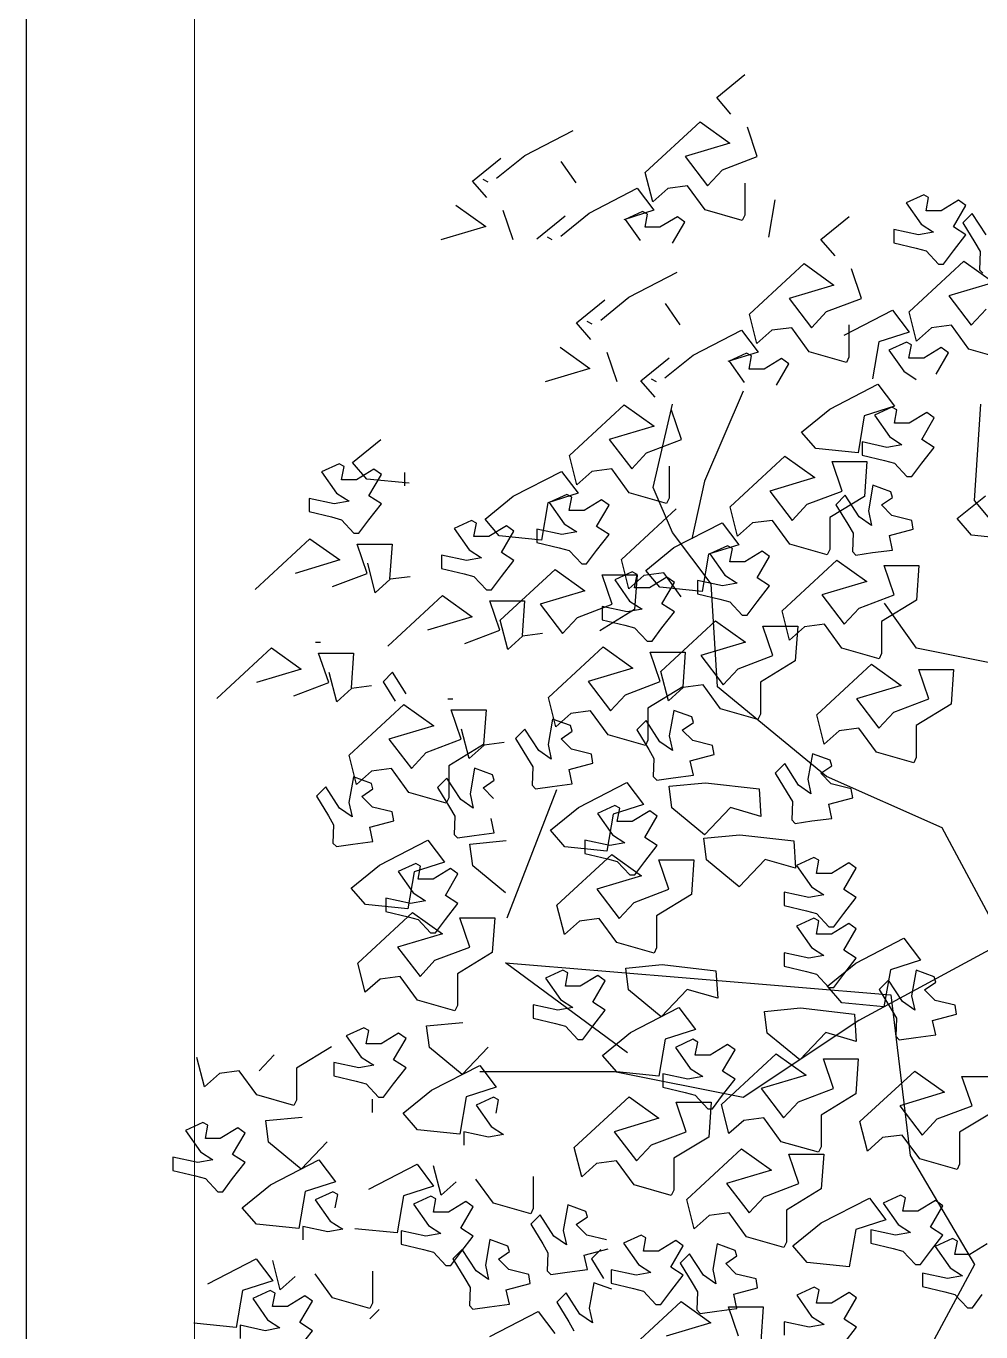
# Model space of a CAD drawing. Header units: metres. Extents: x -1655 to 449, y 40 to 361.
# Drawn here: x 209.241 to 209.817, y 59.25 to 60.038 of the extents above; entities that cross this region are included whole.
import ezdxf

# ---------------------------------------------------------------- set-up
doc = ezdxf.new("R2010")
doc.units = ezdxf.units.M
doc.header["$MEASUREMENT"] = 0
doc.layers.add('Layer5', color=31, linetype='Continuous', lineweight=9)
doc.layers.add('paisajismo', color=7, linetype='Continuous')

# ---------------------------------------------------------------- blocks, each defined once
blk = doc.blocks.new('A$C78ED2221')
at = {"layer": 'paisajismo', "color": 86}
for p, q in [((0.8775, 2.5631), (0.9231, 2.6002)), ((0.9006, 2.5365), (0.8775, 2.5631)), ((0.5678, 2.4699), (0.6457, 2.5101)), ((0.7623, 2.4422), (0.8507, 2.524)), ((0.8507, 2.524), (0.8988, 2.4896)), ((0.9431, 2.468), (0.927, 2.5154)), ((0.8988, 2.4896), (0.8266, 2.468)), ((0.5223, 2.4328), (0.5678, 2.4699)), ((0.8266, 2.468), (0.8627, 2.4207)), ((0.8869, 2.4466), (0.9431, 2.468)), ((0.4834, 2.4284), (0.529, 2.4654)), ((0.6261, 2.4599), (0.6502, 2.4255)), ((0.8627, 2.4207), (0.8869, 2.4466)), ((0.5065, 2.4017), (0.4834, 2.4284)), ((0.5085, 2.4265), (0.5005, 2.4309)), ((0.7744, 2.3949), (0.7623, 2.4422)), ((0.923, 2.4251), (0.923, 2.3734)), ((0.6715, 2.3766), (0.7494, 2.4168)), ((0.7494, 2.4168), (0.7763, 2.3814)), ((0.7984, 2.4165), (0.7744, 2.3949)), ((0.8306, 2.4207), (0.7984, 2.4165)), ((0.8587, 2.382), (0.8306, 2.4207)), ((1.2116, 2.4061), (1.1835, 2.3932)), ((1.2196, 2.4018), (1.2116, 2.4061)), ((0.4567, 2.3893), (0.5048, 2.3548)), ((0.9189, 2.3648), (0.8587, 2.382)), ((0.9712, 2.3979), (0.961, 2.338)), ((1.1835, 2.3932), (1.2076, 2.3588)), ((1.2156, 2.3804), (1.2196, 2.4018)), ((1.2679, 2.3975), (1.2397, 2.3804)), ((1.2598, 2.3545), (1.2799, 2.389)), ((1.2799, 2.389), (1.2679, 2.3975)), ((0.549, 2.3333), (0.5329, 2.3807)), ((0.5871, 2.3351), (0.6327, 2.3722)), ((0.626, 2.3396), (0.6715, 2.3766)), ((0.7763, 2.3814), (0.7274, 2.3659)), ((0.7579, 2.3795), (0.7298, 2.3666)), ((0.7298, 2.3666), (0.7539, 2.3322)), ((0.7659, 2.3752), (0.7579, 2.3795)), ((0.7619, 2.3537), (0.7659, 2.3752)), ((0.8141, 2.3709), (0.786, 2.3537)), ((0.806, 2.3279), (0.8261, 2.3623)), ((0.8261, 2.3623), (0.8141, 2.3709)), ((0.923, 2.3734), (0.9189, 2.3648)), ((1.0455, 2.3342), (1.0911, 2.3712)), ((1.2397, 2.3804), (1.2156, 2.3804)), ((1.2901, 2.376), (1.2749, 2.3607)), ((1.2749, 2.3607), (1.2944, 2.3291)), ((1.3123, 2.3415), (1.2901, 2.376)), ((0.5048, 2.3548), (0.4325, 2.3333)), ((0.786, 2.3537), (0.7619, 2.3537)), ((1.1634, 2.3502), (1.1634, 2.3287)), ((1.2035, 2.3415), (1.1634, 2.3502)), ((1.2277, 2.3459), (1.2035, 2.3415)), ((1.2076, 2.3588), (1.2277, 2.3459)), ((1.2799, 2.3415), (1.2598, 2.3545)), ((1.2598, 2.3158), (1.2799, 2.3415)), ((0.6122, 2.3333), (0.6042, 2.3376)), ((1.0686, 2.3075), (1.0455, 2.3342)), ((1.1634, 2.3287), (1.1996, 2.3201)), ((1.1996, 2.3201), (1.2156, 2.3158)), ((1.2944, 2.3291), (1.3026, 2.3147)), ((1.1881, 2.2174), (1.2765, 2.2991)), ((1.2156, 2.3158), (1.2357, 2.2942)), ((1.2437, 2.2942), (1.2598, 2.3158)), ((1.2765, 2.2991), (1.3246, 2.2647)), ((1.3026, 2.3147), (1.3016, 2.2852)), ((0.7358, 2.2409), (0.8137, 2.2811)), ((0.9303, 2.2133), (1.0187, 2.2951)), ((1.0187, 2.2951), (1.0668, 2.2606)), ((1.1111, 2.2391), (1.095, 2.2865)), ((1.2357, 2.2942), (1.2437, 2.2942)), ((1.3016, 2.2852), (1.3073, 2.2796)), ((1.0668, 2.2606), (0.9946, 2.2391)), ((1.3246, 2.2647), (1.2523, 2.2431)), ((0.6514, 2.1994), (0.697, 2.2365)), ((0.6903, 2.2039), (0.7358, 2.2409)), ((0.9946, 2.2391), (1.0307, 2.1917)), ((1.0549, 2.2176), (1.1111, 2.2391)), ((0.7941, 2.2309), (0.8182, 2.1965)), ((0.9424, 2.166), (0.9303, 2.2133)), ((1.0307, 2.1917), (1.0549, 2.2176)), ((1.0833, 2.1797), (1.1612, 2.2198)), ((0.6745, 2.1728), (0.6514, 2.1994)), ((0.6765, 2.1976), (0.6685, 2.2019)), ((1.091, 2.1961), (1.091, 2.1444)), ((0.8395, 2.1476), (0.9174, 2.1878)), ((0.9174, 2.1878), (0.9442, 2.1524)), ((0.9664, 2.1875), (0.9424, 2.166)), ((0.9986, 2.1917), (0.9664, 2.1875)), ((1.0267, 2.153), (0.9986, 2.1917)), ((1.188, 2.1844), (1.1392, 2.169)), ((0.6247, 2.1603), (0.6728, 2.1259)), ((0.717, 2.1043), (0.7009, 2.1517)), ((0.9442, 2.1524), (0.8954, 2.1369)), ((0.9259, 2.1506), (0.8978, 2.1376)), ((0.9339, 2.1462), (0.9259, 2.1506)), ((1.0869, 2.1358), (1.0267, 2.153)), ((1.1392, 2.169), (1.129, 2.1091)), ((0.7551, 2.1061), (0.8007, 2.1432)), ((0.794, 2.1106), (0.8395, 2.1476)), ((0.8978, 2.1376), (0.9219, 2.1032)), ((0.9299, 2.1248), (0.9339, 2.1462)), ((0.9821, 2.142), (0.954, 2.1248)), ((0.974, 2.0989), (0.9941, 2.1334)), ((0.9941, 2.1334), (0.9821, 2.142)), ((1.091, 2.1444), (1.0869, 2.1358)), ((0.6728, 2.1259), (0.6005, 2.1043)), ((0.7802, 2.1043), (0.7722, 2.1086)), ((0.954, 2.1248), (0.9299, 2.1248)), ((0.7782, 2.0795), (0.7551, 2.1061)), ((0.9202, 2.0891), (0.858, 1.944)), ((1.06, 2.0603), (1.1378, 2.1005)), ((1.1378, 2.1005), (1.1647, 2.0651)), ((0.64, 1.9853), (0.7284, 2.0671)), ((0.7284, 2.0671), (0.7765, 2.0326)), ((0.775, 1.9336), (0.8062, 2.0683)), ((1.2935, 1.9129), (1.3039, 2.0683)), ((0.8207, 2.0111), (0.8046, 2.0585)), ((1.0144, 2.0232), (1.06, 2.0603)), ((1.1158, 2.0496), (1.1056, 1.9897)), ((1.1647, 2.0651), (1.1158, 2.0496)), ((1.1603, 2.0632), (1.1322, 2.0503)), ((1.1322, 2.0503), (1.1562, 2.0159)), ((1.1683, 2.0589), (1.1603, 2.0632)), ((1.1643, 2.0374), (1.1683, 2.0589)), ((1.2165, 2.0546), (1.1884, 2.0374)), ((1.2084, 2.0115), (1.2285, 2.046)), ((1.2285, 2.046), (1.2165, 2.0546)), ((0.7765, 2.0326), (0.7042, 2.0111)), ((1.0375, 1.9966), (1.0144, 2.0232)), ((1.1884, 2.0374), (1.1643, 2.0374)), ((0.2898, 1.9742), (0.3354, 2.0112)), ((0.7042, 2.0111), (0.7403, 1.9637)), ((0.7645, 1.9896), (0.8207, 2.0111)), ((1.1522, 1.9986), (1.1121, 2.0073)), ((1.1121, 2.0073), (1.1121, 1.9858)), ((1.1763, 2.0029), (1.1522, 1.9986)), ((1.1562, 2.0159), (1.1763, 2.0029)), ((1.2285, 1.9986), (1.2084, 2.0115)), ((0.8992, 1.9024), (0.9876, 1.9841)), ((1.1056, 1.9897), (1.0375, 1.9966)), ((1.1121, 1.9858), (1.1482, 1.9772)), ((1.2084, 1.9728), (1.2285, 1.9986)), ((0.268, 1.9722), (0.2399, 1.9593)), ((0.2761, 1.9679), (0.268, 1.9722)), ((0.272, 1.9464), (0.2761, 1.9679)), ((0.3129, 1.9475), (0.2898, 1.9742)), ((0.3243, 1.9636), (0.2962, 1.9464)), ((0.3363, 1.955), (0.3243, 1.9636)), ((1.1482, 1.9772), (1.1643, 1.9728)), ((1.1643, 1.9728), (1.1844, 1.9513)), ((1.1924, 1.9513), (1.2084, 1.9728)), ((0.2399, 1.9593), (0.264, 1.9249)), ((0.2962, 1.9464), (0.272, 1.9464)), ((0.381, 1.9406), (0.3129, 1.9475)), ((0.3162, 1.9205), (0.3363, 1.955)), ((0.3735, 1.9582), (0.3735, 1.9367)), ((0.5492, 1.9196), (0.6271, 1.9598)), ((0.858, 1.944), (0.8373, 1.8507)), ((1.1844, 1.9513), (1.1924, 1.9513)), ((0.264, 1.9249), (0.2841, 1.912)), ((0.3363, 1.9076), (0.3162, 1.9205)), ((0.5036, 1.8826), (0.5492, 1.9196)), ((0.8062, 1.8611), (0.775, 1.9336)), ((1.1587, 1.9267), (1.1297, 1.9374)), ((1.1433, 1.9056), (1.1613, 1.9179)), ((1.1613, 1.9179), (1.1587, 1.9267)), ((1.2659, 1.8835), (1.3115, 1.9205)), ((0.2599, 1.9076), (0.2198, 1.9163)), ((0.2198, 1.9163), (0.2198, 1.8948)), ((0.2841, 1.912), (0.2599, 1.9076)), ((0.3162, 1.8818), (0.3363, 1.9076)), ((0.9113, 1.855), (0.8992, 1.9024)), ((1.1604, 1.8886), (1.1433, 1.9056)), ((1.3972, 1.7885), (1.2935, 1.9129)), ((0.2198, 1.8948), (0.256, 1.8862)), ((0.256, 1.8862), (0.272, 1.8818)), ((0.272, 1.8818), (0.2921, 1.8603)), ((0.3001, 1.8603), (0.3162, 1.8818)), ((0.4819, 1.8806), (0.4537, 1.8677)), ((0.4899, 1.8763), (0.4819, 1.8806)), ((0.4858, 1.8548), (0.4899, 1.8763)), ((0.5267, 1.8559), (0.5036, 1.8826)), ((0.8084, 1.8367), (0.8863, 1.8769)), ((0.8863, 1.8769), (0.9131, 1.8415)), ((0.9353, 1.8766), (0.9113, 1.855)), ((0.9675, 1.8808), (0.9353, 1.8766)), ((1.1924, 1.8808), (1.1604, 1.8886)), ((1.1948, 1.8663), (1.1924, 1.8808)), ((1.289, 1.8568), (1.2659, 1.8835)), ((0.2921, 1.8603), (0.3001, 1.8603)), ((0.4537, 1.8677), (0.4778, 1.8333)), ((0.51, 1.8548), (0.4858, 1.8548)), ((0.5381, 1.872), (0.51, 1.8548)), ((0.5948, 1.849), (0.5267, 1.8559)), ((0.53, 1.829), (0.5501, 1.8634)), ((0.5501, 1.8634), (0.5381, 1.872)), ((0.5873, 1.8666), (0.5873, 1.8451)), ((0.6275, 1.8579), (0.5873, 1.8666)), ((0.8684, 1.7781), (0.8062, 1.8611)), ((1.1562, 1.8561), (1.1948, 1.8663)), ((1.1613, 1.8327), (1.1562, 1.8561)), ((1.3571, 1.8499), (1.289, 1.8568)), ((0.1327, 1.7694), (0.2211, 1.8512)), ((0.2211, 1.8512), (0.2692, 1.8168)), ((0.2974, 1.8426), (0.3536, 1.8426)), ((0.3135, 1.7952), (0.2974, 1.8426)), ((0.3536, 1.8426), (0.3496, 1.7866)), ((0.5873, 1.8451), (0.6235, 1.8365)), ((0.9131, 1.8415), (0.8643, 1.826)), ((0.8948, 1.8396), (0.8667, 1.8267)), ((0.9028, 1.8353), (0.8948, 1.8396)), ((0.8988, 1.8138), (0.9028, 1.8353)), ((0.2692, 1.8168), (0.197, 1.7952)), ((0.4336, 1.8247), (0.4336, 1.8032)), ((0.4737, 1.816), (0.4336, 1.8247)), ((0.4979, 1.8204), (0.4737, 1.816)), ((0.4778, 1.8333), (0.4979, 1.8204)), ((0.5501, 1.816), (0.53, 1.829)), ((0.53, 1.7902), (0.5501, 1.816)), ((0.7359, 1.7703), (0.7238, 1.8176)), ((0.8643, 1.826), (0.8541, 1.7661)), ((0.8667, 1.8267), (0.8907, 1.7923)), ((0.9229, 1.8138), (0.8988, 1.8138)), ((0.951, 1.831), (0.9229, 1.8138)), ((0.9429, 1.788), (0.963, 1.8224)), ((0.983, 1.7347), (1.0714, 1.8165)), ((1.1288, 1.8287), (1.1613, 1.8327)), ((0.2572, 1.7738), (0.3135, 1.7952)), ((0.4336, 1.8032), (0.4698, 1.7946)), ((0.4698, 1.7946), (0.4858, 1.7902)), ((0.5282, 1.7198), (0.6166, 1.8016)), ((0.6166, 1.8016), (0.6647, 1.7671)), ((0.709, 1.7456), (0.6928, 1.793)), ((0.6928, 1.793), (0.7491, 1.793)), ((0.7411, 1.7977), (0.713, 1.7848)), ((0.7599, 1.7918), (0.7359, 1.7703)), ((0.7491, 1.7934), (0.7411, 1.7977)), ((0.7451, 1.7719), (0.7491, 1.7934)), ((0.7491, 1.793), (0.7451, 1.737)), ((0.7921, 1.7961), (0.7599, 1.7918)), ((0.7859, 1.773), (0.7629, 1.7997)), ((0.8202, 1.7573), (0.7921, 1.7961)), ((0.8907, 1.7923), (0.9108, 1.7794)), ((1.1477, 1.8079), (1.2039, 1.8079)), ((1.1638, 1.7605), (1.1477, 1.8079)), ((1.2039, 1.8079), (1.2, 1.7519)), ((0.4858, 1.7902), (0.5059, 1.7687)), ((0.5139, 1.7687), (0.53, 1.7902)), ((0.713, 1.7848), (0.737, 1.7504)), ((0.7692, 1.7719), (0.7451, 1.7719)), ((0.7973, 1.7891), (0.7692, 1.7719)), ((0.8541, 1.7661), (0.7859, 1.773)), ((0.7892, 1.746), (0.8093, 1.7805)), ((0.8093, 1.7805), (0.7973, 1.7891)), ((0.8867, 1.775), (0.8466, 1.7837)), ((0.8466, 1.7837), (0.8466, 1.7622)), ((0.8787, 1.6123), (0.8684, 1.7781)), ((0.9108, 1.7794), (0.8867, 1.775)), ((0.963, 1.775), (0.9429, 1.788)), ((0.9429, 1.7492), (0.963, 1.775)), ((0.3465, 1.6779), (0.4349, 1.7596)), ((0.4349, 1.7596), (0.483, 1.7252)), ((0.5059, 1.7687), (0.5139, 1.7687)), ((0.5273, 1.7036), (0.5112, 1.7511)), ((0.5112, 1.7511), (0.5674, 1.7511)), ((0.5674, 1.7511), (0.5634, 1.695)), ((0.6647, 1.7671), (0.5924, 1.7456)), ((0.737, 1.7504), (0.7571, 1.7375)), ((0.8466, 1.7622), (0.8827, 1.7536)), ((0.8827, 1.7536), (0.8988, 1.7492)), ((0.8988, 1.7492), (0.9189, 1.7277)), ((0.9269, 1.7277), (0.9429, 1.7492)), ((1.0473, 1.7605), (1.0834, 1.7131)), ((1.1076, 1.739), (1.1638, 1.7605)), ((1.2, 1.7519), (1.1437, 1.7175)), ((0.5924, 1.7456), (0.6286, 1.6982)), ((0.6527, 1.7241), (0.709, 1.7456)), ((0.7451, 1.737), (0.6889, 1.7026)), ((0.733, 1.7331), (0.6929, 1.7418)), ((0.6929, 1.7418), (0.6929, 1.7203)), ((0.7571, 1.7375), (0.733, 1.7331)), ((0.8093, 1.7331), (0.7892, 1.746)), ((0.7892, 1.7073), (0.8093, 1.7331)), ((0.9951, 1.6874), (0.983, 1.7347)), ((1.0834, 1.7131), (1.1076, 1.739)), ((1.2002, 1.6745), (1.1484, 1.7471)), ((0.483, 1.7252), (0.4108, 1.7036)), ((0.6929, 1.7203), (0.729, 1.7117)), ((0.729, 1.7117), (0.7451, 1.7073)), ((0.7451, 1.7073), (0.7652, 1.6858)), ((0.7732, 1.6858), (0.7892, 1.7073)), ((0.7874, 1.6369), (0.8758, 1.7187)), ((0.8758, 1.7187), (0.9239, 1.6842)), ((0.9189, 1.7277), (0.9269, 1.7277)), ((0.9521, 1.7101), (1.0083, 1.7101)), ((0.9682, 1.6626), (0.9521, 1.7101)), ((1.0192, 1.7089), (0.9951, 1.6874)), ((1.0083, 1.7101), (1.0043, 1.6541)), ((1.0513, 1.7131), (1.0192, 1.7089)), ((1.0795, 1.6744), (1.0513, 1.7131)), ((1.1437, 1.7175), (1.1437, 1.6658)), ((0.4711, 1.6822), (0.5273, 1.7036)), ((0.0705, 1.5933), (0.1589, 1.675)), ((0.1589, 1.675), (0.207, 1.6406)), ((0.2299, 1.6841), (0.2379, 1.6841)), ((0.2351, 1.6665), (0.2914, 1.6665)), ((0.2513, 1.619), (0.2351, 1.6665)), ((0.2914, 1.6665), (0.2874, 1.6104)), ((0.6058, 1.5949), (0.6942, 1.6767)), ((0.6942, 1.6767), (0.7423, 1.6423)), ((0.7652, 1.6858), (0.7732, 1.6858)), ((0.7704, 1.6681), (0.8266, 1.6681)), ((0.7865, 1.6207), (0.7704, 1.6681)), ((0.8266, 1.6681), (0.8227, 1.6121)), ((0.9239, 1.6842), (0.8517, 1.6626)), ((1.1397, 1.6572), (1.0795, 1.6744)), ((1.1437, 1.6658), (1.1397, 1.6572)), ((1.3557, 1.6434), (1.2002, 1.6745)), ((0.8517, 1.6626), (0.8878, 1.6153)), ((0.912, 1.6412), (0.9682, 1.6626)), ((1.0043, 1.6541), (0.9481, 1.6197)), ((1.0389, 1.567), (1.1273, 1.6488)), ((1.1273, 1.6488), (1.1755, 1.6143)), ((0.207, 1.6406), (0.1347, 1.619)), ((0.2642, 1.5879), (0.2521, 1.6352)), ((0.3542, 1.6355), (0.339, 1.6203)), ((0.3765, 1.601), (0.3542, 1.6355)), ((0.7423, 1.6423), (0.67, 1.6207)), ((0.7995, 1.5895), (0.7874, 1.6369)), ((0.8878, 1.6153), (0.912, 1.6412)), ((1.2036, 1.6402), (1.2598, 1.6402)), ((1.2598, 1.6402), (1.2559, 1.5842)), ((0.195, 1.5976), (0.2513, 1.619)), ((0.2883, 1.6094), (0.2642, 1.5879)), ((0.3204, 1.6136), (0.2883, 1.6094)), ((0.339, 1.6203), (0.3585, 1.5887)), ((0.67, 1.6207), (0.7062, 1.5734)), ((0.7303, 1.5993), (0.7865, 1.6207)), ((0.8227, 1.6121), (0.7664, 1.5778)), ((0.8235, 1.6111), (0.7995, 1.5895)), ((0.8557, 1.6153), (0.8235, 1.6111)), ((0.8838, 1.5766), (0.8557, 1.6153)), ((1.055, 1.4672), (0.8787, 1.6123)), ((0.9481, 1.6197), (0.9481, 1.568)), ((0.2843, 1.5017), (0.3727, 1.5835)), ((0.3727, 1.5835), (0.4208, 1.549)), ((0.4437, 1.5925), (0.4517, 1.5925)), ((0.6178, 1.5476), (0.6058, 1.5949)), ((0.7062, 1.5734), (0.7303, 1.5993)), ((0.4651, 1.5275), (0.449, 1.5749)), ((0.449, 1.5749), (0.5052, 1.5749)), ((0.5052, 1.5749), (0.5012, 1.5189)), ((0.944, 1.5594), (0.8838, 1.5766)), ((0.9481, 1.568), (0.944, 1.5594)), ((1.051, 1.5197), (1.0389, 1.567)), ((0.4208, 1.549), (0.3486, 1.5275)), ((0.478, 1.4963), (0.4659, 1.5436)), ((0.5681, 1.5439), (0.5528, 1.5287)), ((0.5903, 1.5094), (0.5681, 1.5439)), ((1.0751, 1.5412), (1.051, 1.5197)), ((0.3486, 1.5275), (0.3847, 1.4801)), ((0.4088, 1.506), (0.4651, 1.5275)), ((0.5012, 1.5189), (0.445, 1.4845)), ((0.5021, 1.5178), (0.478, 1.4963)), ((0.5343, 1.5221), (0.5021, 1.5178)), ((0.5528, 1.5287), (0.5723, 1.4971)), ((0.2964, 1.4544), (0.2843, 1.5017)), ((0.3847, 1.4801), (0.4088, 1.506)), ((0.5723, 1.4971), (0.5806, 1.4827)), ((1.0319, 1.5042), (1.0246, 1.4629)), ((1.0609, 1.4935), (1.0319, 1.5042)), ((1.1996, 1.4981), (1.1956, 1.4896)), ((0.3204, 1.4759), (0.2964, 1.4544)), ((0.3526, 1.4801), (0.3204, 1.4759)), ((0.3807, 1.4414), (0.3526, 1.4801)), ((0.445, 1.4845), (0.445, 1.4328)), ((0.4868, 1.4808), (0.4795, 1.4395)), ((0.5159, 1.4701), (0.4868, 1.4808)), ((0.5806, 1.4827), (0.5796, 1.4532)), ((0.9873, 1.4881), (0.972, 1.4728)), ((1.0095, 1.4536), (0.9873, 1.4881)), ((1.0455, 1.4725), (1.0635, 1.4848)), ((1.0635, 1.4848), (1.0609, 1.4935)), ((0.2912, 1.4668), (0.2839, 1.4255)), ((0.3202, 1.4561), (0.2912, 1.4668)), ((0.3228, 1.4474), (0.3202, 1.4561)), ((0.4422, 1.4646), (0.427, 1.4494)), ((0.4644, 1.4301), (0.4422, 1.4646)), ((0.5004, 1.449), (0.5185, 1.4613)), ((0.5185, 1.4613), (0.5159, 1.4701)), ((0.8592, 1.4571), (0.9463, 1.4473)), ((0.972, 1.4728), (0.9915, 1.4412)), ((1.0246, 1.4629), (1.0296, 1.4395)), ((1.0625, 1.4554), (1.0455, 1.4725)), ((1.2417, 1.3843), (1.055, 1.4672)), ((1.0946, 1.4477), (1.0625, 1.4554)), ((0.2466, 1.4507), (0.2314, 1.4354)), ((0.2314, 1.4354), (0.2509, 1.4038)), ((0.2688, 1.4162), (0.2466, 1.4507)), ((0.3048, 1.4351), (0.3228, 1.4474)), ((0.3219, 1.418), (0.3048, 1.4351)), ((0.4409, 1.4242), (0.3807, 1.4414)), ((0.427, 1.4494), (0.4465, 1.4178)), ((0.4795, 1.4395), (0.4846, 1.4161)), ((0.5175, 1.432), (0.5004, 1.449)), ((0.5396, 1.2394), (0.6195, 1.4465)), ((0.5796, 1.4532), (0.5852, 1.4476)), ((0.9463, 1.4473), (0.949, 1.403)), ((0.9915, 1.4412), (0.9998, 1.4268)), ((1.0296, 1.4395), (1.0095, 1.4536)), ((1.097, 1.4331), (1.0946, 1.4477)), ((0.289, 1.4022), (0.2688, 1.4162)), ((0.2839, 1.4255), (0.289, 1.4022)), ((0.3539, 1.4103), (0.3219, 1.418)), ((0.445, 1.4328), (0.4409, 1.4242)), ((0.4465, 1.4178), (0.4548, 1.4034)), ((0.4846, 1.4161), (0.4644, 1.4301)), ((0.949, 1.403), (0.8998, 1.4172)), ((0.9998, 1.4268), (0.9988, 1.3973)), ((1.0584, 1.4229), (1.097, 1.4331)), ((1.0635, 1.3996), (1.0584, 1.4229)), ((0.2509, 1.4038), (0.2591, 1.3894)), ((0.3177, 1.3855), (0.3563, 1.3957)), ((0.3563, 1.3957), (0.3539, 1.4103)), ((0.4548, 1.4034), (0.4537, 1.3739)), ((0.5184, 1.3762), (0.5134, 1.3995)), ((0.9988, 1.3973), (1.0044, 1.3917)), ((1.0044, 1.3917), (1.031, 1.3956)), ((1.031, 1.3956), (1.0635, 1.3996)), ((0.2591, 1.3894), (0.2581, 1.36)), ((0.3228, 1.3622), (0.3177, 1.3855)), ((0.4537, 1.3739), (0.4594, 1.3683)), ((0.4594, 1.3683), (0.486, 1.3721)), ((0.486, 1.3721), (0.5184, 1.3762)), ((0.8566, 1.3677), (0.9151, 1.3733)), ((0.9151, 1.3733), (1.0022, 1.3635)), ((1.3246, 1.2289), (1.2417, 1.3843)), ((0.2581, 1.36), (0.2638, 1.3543)), ((0.2638, 1.3543), (0.2904, 1.3582)), ((0.2904, 1.3582), (0.3228, 1.3622)), ((0.3333, 1.3242), (0.4112, 1.3644)), ((0.4112, 1.3644), (0.438, 1.329)), ((0.4793, 1.3583), (0.5378, 1.3638)), ((0.4837, 1.3233), (0.4793, 1.3583)), ((1.0022, 1.3635), (1.0049, 1.3192)), ((0.438, 1.329), (0.3891, 1.3135)), ((0.6197, 1.2596), (0.7081, 1.3414)), ((0.7081, 1.3414), (0.7563, 1.3069)), ((0.7171, 1.33), (0.7372, 1.3085)), ((0.7452, 1.3085), (0.7613, 1.33)), ((0.8005, 1.2854), (0.7844, 1.3328)), ((0.8406, 1.3328), (0.8367, 1.2768)), ((0.9139, 1.2892), (0.8611, 1.3327)), ((0.9557, 1.3334), (0.9139, 1.2892)), ((1.0049, 1.3192), (0.9557, 1.3334)), ((1.0345, 1.3366), (1.0064, 1.3237)), ((1.0426, 1.3322), (1.0345, 1.3366)), ((1.0385, 1.3108), (1.0426, 1.3322)), ((1.0908, 1.328), (1.0627, 1.3108)), ((1.1028, 1.3194), (1.0908, 1.328)), ((0.2877, 1.2872), (0.3333, 1.3242)), ((0.3917, 1.3272), (0.3636, 1.3142)), ((0.3636, 1.3142), (0.3876, 1.2798)), ((0.3891, 1.3135), (0.3789, 1.2536)), ((0.3997, 1.3228), (0.3917, 1.3272)), ((0.3957, 1.3014), (0.3997, 1.3228)), ((0.4479, 1.3186), (0.4198, 1.3014)), ((0.4398, 1.2755), (0.4599, 1.31)), ((0.4599, 1.31), (0.4479, 1.3186)), ((0.5365, 1.2798), (0.4837, 1.3233)), ((0.7563, 1.3069), (0.684, 1.2854)), ((0.7372, 1.3085), (0.7452, 1.3085)), ((1.0064, 1.3237), (1.0305, 1.2893)), ((1.0627, 1.3108), (1.0385, 1.3108)), ((1.0827, 1.2849), (1.1028, 1.3194)), ((0.3108, 1.2605), (0.2877, 1.2872)), ((0.4198, 1.3014), (0.3957, 1.3014)), ((1.0305, 1.2893), (1.0506, 1.2763)), ((0.3435, 1.2712), (0.3435, 1.2497)), ((0.3836, 1.2626), (0.3435, 1.2712)), ((0.4077, 1.2669), (0.3836, 1.2626)), ((0.3876, 1.2798), (0.4077, 1.2669)), ((0.4599, 1.2626), (0.4398, 1.2755)), ((0.684, 1.2854), (0.7201, 1.2381)), ((0.7443, 1.2639), (0.8005, 1.2854)), ((0.8367, 1.2768), (0.7804, 1.2424)), ((1.0264, 1.272), (0.9863, 1.2807)), ((0.9863, 1.2807), (0.9863, 1.2591)), ((1.0506, 1.2763), (1.0264, 1.272)), ((1.1028, 1.272), (1.0827, 1.2849)), ((1.0827, 1.2462), (1.1028, 1.272)), ((0.2983, 1.1663), (0.3867, 1.2481)), ((0.3789, 1.2536), (0.3108, 1.2605)), ((0.3435, 1.2497), (0.3796, 1.2411)), ((0.3867, 1.2481), (0.4348, 1.2136)), ((0.4398, 1.2368), (0.4599, 1.2626)), ((0.6318, 1.2123), (0.6197, 1.2596)), ((0.7201, 1.2381), (0.7443, 1.2639)), ((0.9863, 1.2591), (1.0225, 1.2506)), ((1.0225, 1.2506), (1.0385, 1.2462)), ((1.0385, 1.2462), (1.0586, 1.2247)), ((1.0666, 1.2247), (1.0827, 1.2462)), ((0.3796, 1.2411), (0.3957, 1.2368)), ((0.3957, 1.2368), (0.4158, 1.2152)), ((0.4238, 1.2152), (0.4398, 1.2368)), ((0.4791, 1.1921), (0.4629, 1.2395)), ((0.4629, 1.2395), (0.5192, 1.2395)), ((0.5192, 1.2395), (0.5152, 1.1835)), ((0.6559, 1.2338), (0.6318, 1.2123)), ((0.688, 1.2381), (0.6559, 1.2338)), ((0.7162, 1.1993), (0.688, 1.2381)), ((0.7804, 1.2424), (0.7804, 1.1907)), ((1.0345, 1.2388), (1.0064, 1.2258)), ((1.0064, 1.2258), (1.0305, 1.1915)), ((1.0426, 1.2344), (1.0345, 1.2388)), ((1.0385, 1.213), (1.0426, 1.2344)), ((1.0586, 1.2247), (1.0666, 1.2247)), ((1.0908, 1.2302), (1.0627, 1.213)), ((1.1028, 1.2216), (1.0908, 1.2302)), ((0.4348, 1.2136), (0.3625, 1.1921)), ((0.4158, 1.2152), (0.4238, 1.2152)), ((1.0627, 1.213), (1.0385, 1.213)), ((1.0827, 1.1871), (1.1028, 1.2216)), ((1.1019, 1.166), (1.1798, 1.2062)), ((1.3557, 1.2081), (1.1069, 1.0734)), ((1.1798, 1.2062), (1.2066, 1.1708)), ((0.3625, 1.1921), (0.3987, 1.1448)), ((0.4228, 1.1707), (0.4791, 1.1921)), ((0.5152, 1.1835), (0.459, 1.1491)), ((0.7764, 1.1821), (0.7162, 1.1993)), ((0.7804, 1.1907), (0.7764, 1.1821)), ((1.0264, 1.1742), (0.9863, 1.1829)), ((0.9863, 1.1829), (0.9863, 1.1613)), ((1.0305, 1.1915), (1.0506, 1.1785)), ((1.1028, 1.1742), (1.0827, 1.1871)), ((0.3103, 1.119), (0.2983, 1.1663)), ((0.3987, 1.1448), (0.4228, 1.1707)), ((0.7336, 1.0216), (0.5365, 1.1667)), ((0.5365, 1.1667), (1.1587, 1.1148)), ((0.7309, 1.1581), (0.7893, 1.1637)), ((0.7893, 1.1637), (0.8764, 1.1539)), ((0.9863, 1.1613), (1.0225, 1.1527)), ((1.0506, 1.1785), (1.0264, 1.1742)), ((1.0563, 1.1289), (1.1019, 1.166)), ((1.0827, 1.1484), (1.1028, 1.1742)), ((1.2066, 1.1708), (1.1578, 1.1553)), ((0.3344, 1.1405), (0.3103, 1.119)), ((0.3666, 1.1448), (0.3344, 1.1405)), ((0.3947, 1.1061), (0.3666, 1.1448)), ((0.6293, 1.1549), (0.6012, 1.142)), ((0.6012, 1.142), (0.6253, 1.1076)), ((0.6373, 1.1506), (0.6293, 1.1549)), ((0.6333, 1.1292), (0.6373, 1.1506)), ((0.6855, 1.1463), (0.6574, 1.1292)), ((0.6975, 1.1377), (0.6855, 1.1463)), ((0.7353, 1.1231), (0.7309, 1.1581)), ((0.8764, 1.1539), (0.8791, 1.1096)), ((1.0225, 1.1527), (1.0385, 1.1484)), ((1.0385, 1.1484), (1.0586, 1.1269)), ((1.0666, 1.1269), (1.0827, 1.1484)), ((1.1549, 1.1387), (1.1397, 1.1235)), ((1.1578, 1.1553), (1.1475, 1.0954)), ((1.1772, 1.1042), (1.1549, 1.1387)), ((1.1995, 1.1549), (1.1922, 1.1136)), ((1.2286, 1.1442), (1.1995, 1.1549)), ((1.2312, 1.1354), (1.2286, 1.1442)), ((0.6574, 1.1292), (0.6333, 1.1292)), ((0.6774, 1.1033), (0.6975, 1.1377)), ((0.7881, 1.0796), (0.7353, 1.1231)), ((0.8299, 1.1238), (0.7881, 1.0796)), ((0.8791, 1.1096), (0.8299, 1.1238)), ((1.0794, 1.1023), (1.0563, 1.1289)), ((1.0586, 1.1269), (1.0666, 1.1269)), ((1.1397, 1.1235), (1.1592, 1.0919)), ((1.2131, 1.1231), (1.2312, 1.1354)), ((0.6212, 1.0903), (0.5811, 1.099)), ((0.5811, 1.099), (0.5811, 1.0775)), ((0.6253, 1.1076), (0.6454, 1.0947)), ((0.6975, 1.0903), (0.6774, 1.1033)), ((1.1475, 1.0954), (1.0794, 1.1023)), ((1.1587, 1.1148), (1.1898, 0.8557)), ((1.1973, 1.0902), (1.1772, 1.1042)), ((1.1922, 1.1136), (1.1973, 1.0902)), ((0.5811, 1.0775), (0.6172, 1.0689)), ((0.6454, 1.0947), (0.6212, 1.0903)), ((0.6774, 1.0646), (0.6975, 1.0903)), ((0.7386, 1.0542), (0.8165, 1.0944)), ((0.9545, 1.0883), (1.0129, 1.0938)), ((0.9589, 1.0533), (0.9545, 1.0883)), ((1.0129, 1.0938), (1.1, 1.084)), ((1.1, 1.084), (1.1027, 1.0397)), ((1.1592, 1.0919), (1.1675, 1.0774)), ((1.1675, 1.0774), (1.1664, 1.048)), ((0.3079, 1.0617), (0.2797, 1.0487)), ((0.3159, 1.0573), (0.3079, 1.0617)), ((0.3118, 1.0359), (0.3159, 1.0573)), ((0.4138, 1.0299), (0.4094, 1.0648)), ((0.6172, 1.0689), (0.6333, 1.0646)), ((0.6333, 1.0646), (0.6534, 1.043)), ((0.6614, 1.043), (0.6774, 1.0646)), ((0.693, 1.0172), (0.7386, 1.0542)), ((0.8433, 1.059), (0.7944, 1.0435)), ((1.1069, 1.0734), (0.9202, 0.949)), ((1.0535, 1.0539), (1.0117, 1.0098)), ((1.1027, 1.0397), (1.0535, 1.0539)), ((0.2797, 1.0487), (0.3038, 1.0143)), ((0.336, 1.0359), (0.3118, 1.0359)), ((0.3641, 1.0531), (0.336, 1.0359)), ((0.356, 1.01), (0.3761, 1.0445)), ((0.3761, 1.0445), (0.3641, 1.0531)), ((0.6534, 1.043), (0.6614, 1.043)), ((0.7944, 1.0435), (0.7842, 0.9836)), ((0.8389, 1.0432), (0.8108, 1.0302)), ((0.8469, 1.0388), (0.8389, 1.0432)), ((0.8429, 1.0174), (0.8469, 1.0388)), ((0.8951, 1.0346), (0.867, 1.0174)), ((0.9071, 1.026), (0.8951, 1.0346)), ((1.0117, 1.0098), (0.9589, 1.0533)), ((1.1664, 1.048), (1.1721, 1.0423)), ((1.1721, 1.0423), (1.1987, 1.0462)), ((0.0507, 0.9663), (0.0386, 1.0137)), ((0.139, 0.9921), (0.1632, 1.018)), ((0.2556, 1.0309), (0.1993, 0.9965)), ((0.3038, 1.0143), (0.3239, 1.0014)), ((0.4667, 0.9863), (0.4138, 1.0299)), ((0.5085, 1.0305), (0.4667, 0.9863)), ((0.7161, 0.9905), (0.693, 1.0172)), ((0.8108, 1.0302), (0.8349, 0.9958)), ((0.867, 1.0174), (0.8429, 1.0174)), ((0.8852, 0.9382), (0.9736, 1.02)), ((0.887, 0.9915), (0.9071, 1.026)), ((0.9736, 1.02), (1.0218, 0.9855)), ((0.1069, 0.9921), (0.0748, 0.9879)), ((0.1351, 0.9534), (0.1069, 0.9921)), ((0.2596, 1.0057), (0.2596, 0.9842)), ((0.2997, 0.9971), (0.2596, 1.0057)), ((0.3239, 1.0014), (0.2997, 0.9971)), ((0.3761, 0.9971), (0.356, 1.01)), ((0.356, 0.9713), (0.3761, 0.9971)), ((0.4171, 0.9609), (0.495, 1.0011)), ((0.495, 1.0011), (0.5218, 0.9657)), ((0.8349, 0.9958), (0.855, 0.9829)), ((0.9071, 0.9786), (0.887, 0.9915)), ((1.0499, 1.0114), (1.1061, 1.0114)), ((1.066, 0.964), (1.0499, 1.0114)), ((1.1061, 1.0114), (1.1021, 0.9554)), ((1.1088, 0.9103), (1.1972, 0.992)), ((0.0748, 0.9879), (0.0507, 0.9663)), ((0.2596, 0.9842), (0.2958, 0.9756)), ((0.2958, 0.9756), (0.3118, 0.9713)), ((0.3118, 0.9713), (0.3319, 0.9497)), ((0.3399, 0.9497), (0.356, 0.9713)), ((0.7128, 0.9905), (0.4951, 0.9905)), ((0.9202, 0.949), (0.7128, 0.9905)), ((0.7842, 0.9836), (0.7161, 0.9905)), ((0.8308, 0.9786), (0.7907, 0.9872)), ((0.7907, 0.9872), (0.7907, 0.9657)), ((0.855, 0.9829), (0.8308, 0.9786)), ((0.887, 0.9528), (0.9071, 0.9786)), ((1.0218, 0.9855), (0.9495, 0.964)), ((1.2734, 0.9834), (1.3297, 0.9834)), ((1.2896, 0.936), (1.2734, 0.9834)), ((0.3319, 0.9497), (0.3399, 0.9497)), ((0.3715, 0.9239), (0.4171, 0.9609)), ((0.473, 0.9502), (0.4627, 0.8903)), ((0.5218, 0.9657), (0.473, 0.9502)), ((0.5174, 0.9499), (0.4893, 0.9369)), ((0.5255, 0.9455), (0.5174, 0.9499)), ((0.6477, 0.8683), (0.7361, 0.9501)), ((0.7361, 0.9501), (0.7842, 0.9157)), ((0.7907, 0.9657), (0.8268, 0.9571)), ((0.8268, 0.9571), (0.8429, 0.9528)), ((0.8429, 0.9528), (0.863, 0.9312)), ((0.871, 0.9312), (0.887, 0.9528)), ((0.9495, 0.964), (0.9856, 0.9167)), ((1.0098, 0.9425), (1.066, 0.964)), ((1.1021, 0.9554), (1.0459, 0.921)), ((0.3215, 0.9464), (0.3215, 0.9248)), ((0.4893, 0.9369), (0.5134, 0.9026)), ((0.5214, 0.9241), (0.5255, 0.9455)), ((0.9856, 0.9167), (1.0098, 0.9425)), ((1.173, 0.936), (1.2092, 0.8887)), ((1.2333, 0.9146), (1.2896, 0.936)), ((1.3257, 0.9274), (1.2695, 0.8931)), ((0.0482, 0.909), (0.0201, 0.8961)), ((0.0562, 0.9047), (0.0482, 0.909)), ((0.1542, 0.8772), (0.1498, 0.9122)), ((0.3946, 0.8972), (0.3715, 0.9239)), ((0.9535, 0.9167), (0.9214, 0.9124)), ((0.9816, 0.8779), (0.9535, 0.9167)), ((1.0459, 0.921), (1.0459, 0.8694)), ((1.1209, 0.8629), (1.1088, 0.9103)), ((1.2092, 0.8887), (1.2333, 0.9146)), ((0.0201, 0.8961), (0.0442, 0.8617)), ((0.0522, 0.8832), (0.0562, 0.9047)), ((0.1045, 0.9004), (0.0763, 0.8832)), ((0.0963, 0.8574), (0.1164, 0.8918)), ((0.1164, 0.8918), (0.1045, 0.9004)), ((0.4627, 0.8903), (0.3946, 0.8972)), ((0.4692, 0.894), (0.4692, 0.8724)), ((0.5093, 0.8853), (0.4692, 0.894)), ((0.5335, 0.8896), (0.5093, 0.8853)), ((0.5134, 0.9026), (0.5335, 0.8896)), ((1.1771, 0.8887), (1.1449, 0.8845)), ((1.2052, 0.85), (1.1771, 0.8887)), ((1.2695, 0.8931), (1.2695, 0.8414)), ((0.0763, 0.8832), (0.0522, 0.8832)), ((0.207, 0.8337), (0.1542, 0.8772)), ((0.2488, 0.8779), (0.207, 0.8337)), ((0.9177, 0.8663), (0.9659, 0.8318)), ((1.0419, 0.8608), (0.9816, 0.8779)), ((1.0459, 0.8694), (1.0419, 0.8608)), ((1.1449, 0.8845), (1.1209, 0.8629)), ((0.0401, 0.8444), (0, 0.8531)), ((0, 0.8531), (0, 0.8316)), ((0.0643, 0.8488), (0.0401, 0.8444)), ((0.0442, 0.8617), (0.0643, 0.8488)), ((0.1164, 0.8444), (0.0963, 0.8574)), ((0.0963, 0.8186), (0.1164, 0.8444)), ((0.1575, 0.8083), (0.2354, 0.8485)), ((0.2354, 0.8485), (0.2622, 0.8131)), ((0.994, 0.8577), (1.0502, 0.8577)), ((1.0101, 0.8103), (0.994, 0.8577)), ((1.0502, 0.8577), (1.0463, 0.8017)), ((1.1898, 0.8557), (1.2935, 0.6796)), ((1.2654, 0.8328), (1.2052, 0.85)), ((0, 0.8316), (0.0361, 0.823)), ((0.0361, 0.823), (0.0522, 0.8186)), ((0.316, 0.8012), (0.3939, 0.8414)), ((0.3939, 0.8414), (0.4207, 0.806)), ((0.4328, 0.7916), (0.4207, 0.8389)), ((0.9659, 0.8318), (0.8936, 0.8103)), ((1.2695, 0.8414), (1.2654, 0.8328)), ((0.0522, 0.8186), (0.0723, 0.7971)), ((0.0803, 0.7971), (0.0963, 0.8186)), ((0.1119, 0.7712), (0.1575, 0.8083)), ((0.2622, 0.8131), (0.2134, 0.7976)), ((0.4207, 0.806), (0.3719, 0.7905)), ((0.4569, 0.8131), (0.4328, 0.7916)), ((0.5171, 0.7787), (0.489, 0.8174)), ((0.5814, 0.8217), (0.5814, 0.7701)), ((0.9539, 0.7888), (1.0101, 0.8103)), ((1.0463, 0.8017), (0.99, 0.7673)), ((0.0723, 0.7971), (0.0803, 0.7971)), ((0.2134, 0.7976), (0.2031, 0.7377)), ((0.2578, 0.7972), (0.2297, 0.7843)), ((0.2297, 0.7843), (0.2538, 0.7499)), ((0.2658, 0.7929), (0.2578, 0.7972)), ((0.2618, 0.7714), (0.2658, 0.7929)), ((0.3719, 0.7905), (0.3616, 0.7306)), ((0.4163, 0.7902), (0.3882, 0.7772)), ((0.4243, 0.7858), (0.4163, 0.7902)), ((0.4203, 0.7644), (0.4243, 0.7858)), ((0.4726, 0.7816), (0.4444, 0.7644)), ((0.4846, 0.773), (0.4726, 0.7816)), ((0.8414, 0.7372), (0.8293, 0.7845)), ((0.9297, 0.763), (0.9539, 0.7888)), ((1.046, 0.7468), (1.1239, 0.787)), ((1.1239, 0.787), (1.1507, 0.7516)), ((1.1743, 0.7916), (1.1461, 0.7787)), ((1.1823, 0.7873), (1.1743, 0.7916)), ((1.1782, 0.7658), (1.1823, 0.7873)), ((1.2305, 0.783), (1.2024, 0.7658)), ((1.2425, 0.7744), (1.2305, 0.783)), ((0.135, 0.7446), (0.1119, 0.7712)), ((0.3882, 0.7772), (0.4123, 0.7429)), ((0.4444, 0.7644), (0.4203, 0.7644)), ((0.4645, 0.7385), (0.4846, 0.773)), ((0.5774, 0.7615), (0.5171, 0.7787)), ((0.5814, 0.7701), (0.5774, 0.7615)), ((0.5926, 0.76), (0.5774, 0.7448)), ((0.6148, 0.7255), (0.5926, 0.76)), ((0.6372, 0.7762), (0.6299, 0.7348)), ((0.6689, 0.7567), (0.6663, 0.7654)), ((0.8655, 0.7587), (0.8414, 0.7372)), ((0.9258, 0.7242), (0.8976, 0.763)), ((0.99, 0.7673), (0.99, 0.7156)), ((1.1461, 0.7787), (1.1702, 0.7443)), ((1.2024, 0.7658), (1.1782, 0.7658)), ((1.2224, 0.74), (1.2425, 0.7744)), ((0.2031, 0.7377), (0.135, 0.7446)), ((0.2497, 0.7326), (0.2096, 0.7413)), ((0.2096, 0.7413), (0.2096, 0.7198)), ((0.2538, 0.7499), (0.2739, 0.737)), ((0.4123, 0.7429), (0.4324, 0.7299)), ((0.4846, 0.7256), (0.4645, 0.7385)), ((0.5774, 0.7448), (0.5969, 0.7131)), ((0.6508, 0.7444), (0.6689, 0.7567)), ((0.6679, 0.7273), (0.6508, 0.7444)), ((1.0004, 0.7097), (1.046, 0.7468)), ((1.1507, 0.7516), (1.1019, 0.7361)), ((1.1702, 0.7443), (1.1903, 0.7314)), ((1.2425, 0.727), (1.2224, 0.74)), ((0.2739, 0.737), (0.2497, 0.7326)), ((0.3616, 0.7306), (0.2935, 0.7375)), ((0.4082, 0.7256), (0.3681, 0.7343)), ((0.3681, 0.7343), (0.3681, 0.7127)), ((0.4324, 0.7299), (0.4082, 0.7256)), ((0.4645, 0.6998), (0.4846, 0.7256)), ((0.5115, 0.7203), (0.5042, 0.6789)), ((0.5405, 0.7095), (0.5115, 0.7203)), ((0.635, 0.7115), (0.6148, 0.7255)), ((0.6299, 0.7348), (0.635, 0.7115)), ((0.6999, 0.7196), (0.6679, 0.7273)), ((0.7554, 0.7272), (0.7272, 0.7142)), ((0.7634, 0.7228), (0.7554, 0.7272)), ((0.7593, 0.7014), (0.7634, 0.7228)), ((0.8116, 0.7186), (0.7835, 0.7014)), ((0.8236, 0.71), (0.8116, 0.7186)), ((0.986, 0.7071), (0.9258, 0.7242)), ((1.1019, 0.7361), (1.0916, 0.6762)), ((1.1662, 0.727), (1.1261, 0.7357)), ((1.1261, 0.7357), (1.1261, 0.7142)), ((1.1903, 0.7314), (1.1662, 0.727)), ((1.2224, 0.7012), (1.2425, 0.727)), ((1.2581, 0.7218), (1.23, 0.7088)), ((1.2661, 0.7174), (1.2581, 0.7218)), ((1.2621, 0.696), (1.2661, 0.7174)), ((0.3681, 0.7127), (0.4043, 0.7041)), ((0.4043, 0.7041), (0.4203, 0.6998)), ((0.4203, 0.6998), (0.4404, 0.6783)), ((0.4484, 0.6783), (0.4645, 0.6998)), ((0.4669, 0.7041), (0.4516, 0.6889)), ((0.4891, 0.6696), (0.4669, 0.7041)), ((0.5251, 0.6885), (0.5431, 0.7008)), ((0.5431, 0.7008), (0.5405, 0.7095)), ((0.5969, 0.7131), (0.6051, 0.6987)), ((0.6051, 0.6987), (0.6041, 0.6693)), ((0.6638, 0.6949), (0.7023, 0.705)), ((0.6904, 0.7041), (0.6752, 0.6889)), ((0.7272, 0.7142), (0.7513, 0.6798)), ((0.7835, 0.7014), (0.7593, 0.7014)), ((0.8035, 0.6755), (0.8236, 0.71)), ((0.8338, 0.697), (0.8186, 0.6817)), ((0.8561, 0.6625), (0.8338, 0.697)), ((0.8784, 0.7131), (0.8712, 0.6718)), ((0.9075, 0.7024), (0.8784, 0.7131)), ((0.9101, 0.6937), (0.9075, 0.7024)), ((0.99, 0.7156), (0.986, 0.7071)), ((1.0235, 0.6831), (1.0004, 0.7097)), ((1.1261, 0.7142), (1.1622, 0.7056)), ((1.1622, 0.7056), (1.1782, 0.7012)), ((1.1782, 0.7012), (1.1983, 0.6797)), ((1.2064, 0.6797), (1.2224, 0.7012)), ((1.23, 0.7088), (1.2541, 0.6744)), ((1.2862, 0.696), (1.2621, 0.696)), ((1.3143, 0.7132), (1.2862, 0.696)), ((0.0564, 0.6486), (0.1342, 0.6888)), ((0.1342, 0.6888), (0.1611, 0.6534)), ((0.1732, 0.639), (0.1611, 0.6863)), ((0.4404, 0.6783), (0.4484, 0.6783)), ((0.4516, 0.6889), (0.4711, 0.6572)), ((0.5042, 0.6789), (0.5092, 0.6556)), ((0.5421, 0.6714), (0.5251, 0.6885)), ((0.6688, 0.6715), (0.6638, 0.6949)), ((0.6752, 0.6889), (0.6947, 0.6572)), ((0.7513, 0.6798), (0.7714, 0.6669)), ((0.8236, 0.6626), (0.8035, 0.6755)), ((0.8186, 0.6817), (0.8381, 0.6501)), ((0.8921, 0.6814), (0.9101, 0.6937)), ((0.9091, 0.6643), (0.8921, 0.6814)), ((1.0916, 0.6762), (1.0235, 0.6831)), ((1.1983, 0.6797), (1.2064, 0.6797)), ((1.2935, 0.6796), (1.2209, 0.5448)), ((1.2541, 0.6744), (1.2741, 0.6615)), ((0.1611, 0.6534), (0.1122, 0.6379)), ((0.1972, 0.6605), (0.1732, 0.639)), ((0.2575, 0.626), (0.2294, 0.6648)), ((0.3218, 0.6691), (0.3218, 0.6174)), ((0.4711, 0.6572), (0.4794, 0.6428)), ((0.5092, 0.6556), (0.4891, 0.6696)), ((0.5742, 0.6637), (0.5421, 0.6714)), ((0.5766, 0.6491), (0.5742, 0.6637)), ((0.6041, 0.6693), (0.6098, 0.6636)), ((0.6098, 0.6636), (0.6364, 0.6675)), ((0.6364, 0.6675), (0.6688, 0.6715)), ((0.7071, 0.6712), (0.7071, 0.6497)), ((0.7473, 0.6626), (0.7071, 0.6712)), ((0.7714, 0.6669), (0.7473, 0.6626)), ((0.8035, 0.6368), (0.8236, 0.6626)), ((0.8762, 0.6485), (0.8561, 0.6625)), ((0.8712, 0.6718), (0.8762, 0.6485)), ((0.9412, 0.6566), (0.9091, 0.6643)), ((0.9436, 0.642), (0.9412, 0.6566)), ((1.25, 0.6572), (1.2099, 0.6659)), ((1.2099, 0.6659), (1.2099, 0.6443)), ((1.2741, 0.6615), (1.25, 0.6572)), ((0.1122, 0.6379), (0.102, 0.578)), ((0.1567, 0.6375), (0.1286, 0.6246)), ((0.1647, 0.6332), (0.1567, 0.6375)), ((0.1607, 0.6117), (0.1647, 0.6332)), ((0.4794, 0.6428), (0.4784, 0.6134)), ((0.538, 0.639), (0.5766, 0.6491)), ((0.5431, 0.6156), (0.538, 0.639)), ((0.6345, 0.6342), (0.6193, 0.619)), ((0.6568, 0.5997), (0.6345, 0.6342)), ((0.6791, 0.6504), (0.6718, 0.6091)), ((0.7082, 0.6397), (0.6791, 0.6504)), ((0.7071, 0.6497), (0.7433, 0.6411)), ((0.7433, 0.6411), (0.7593, 0.6368)), ((0.7593, 0.6368), (0.7794, 0.6152)), ((0.7874, 0.6152), (0.8035, 0.6368)), ((0.8381, 0.6501), (0.8464, 0.6357)), ((0.8464, 0.6357), (0.8454, 0.6063)), ((0.905, 0.6318), (0.9436, 0.642)), ((1.0348, 0.6433), (1.0067, 0.6304)), ((1.0429, 0.639), (1.0348, 0.6433)), ((1.0388, 0.6175), (1.0429, 0.639)), ((1.0911, 0.6347), (1.0629, 0.6175)), ((1.1031, 0.6261), (1.0911, 0.6347)), ((0.1286, 0.6246), (0.1526, 0.5902)), ((0.1848, 0.6117), (0.1607, 0.6117)), ((0.2129, 0.6289), (0.1848, 0.6117)), ((0.2048, 0.5859), (0.2249, 0.6203)), ((0.2249, 0.6203), (0.2129, 0.6289)), ((0.3177, 0.6088), (0.2575, 0.626)), ((0.3218, 0.6174), (0.3177, 0.6088)), ((0.4784, 0.6134), (0.484, 0.6077)), ((0.484, 0.6077), (0.5106, 0.6116)), ((0.5106, 0.6116), (0.5431, 0.6156)), ((0.6193, 0.619), (0.6388, 0.5874)), ((0.7318, 0.5384), (0.8202, 0.6202)), ((0.7794, 0.6152), (0.7874, 0.6152)), ((0.8202, 0.6202), (0.8683, 0.5857)), ((0.9126, 0.5642), (0.8965, 0.6116)), ((0.8965, 0.6116), (0.9527, 0.6116)), ((0.91, 0.6085), (0.905, 0.6318)), ((0.9527, 0.6116), (0.9487, 0.5556)), ((1.0067, 0.6304), (1.0308, 0.596)), ((1.0629, 0.6175), (1.0388, 0.6175)), ((1.083, 0.5917), (1.1031, 0.6261)), ((0.1526, 0.5902), (0.1727, 0.5773)), ((0.333, 0.6073), (0.3178, 0.5921)), ((0.5116, 0.5637), (0.5895, 0.6039)), ((0.5895, 0.6039), (0.6163, 0.5685)), ((0.6769, 0.5857), (0.6568, 0.5997)), ((0.6718, 0.6091), (0.6769, 0.5857)), ((0.8454, 0.6063), (0.851, 0.6006)), ((0.851, 0.6006), (0.8776, 0.6045)), ((0.8776, 0.6045), (0.91, 0.6085)), ((1.0308, 0.596), (1.0509, 0.5831)), ((1.1031, 0.5787), (1.083, 0.5917)), ((0.102, 0.578), (0.0339, 0.5849)), ((0.1085, 0.5816), (0.1085, 0.5601)), ((0.1486, 0.5729), (0.1085, 0.5816)), ((0.1727, 0.5773), (0.1486, 0.5729)), ((0.2249, 0.5729), (0.2048, 0.5859)), ((0.2048, 0.5471), (0.2249, 0.5729)), ((0.6388, 0.5874), (0.6471, 0.5729)), ((0.9866, 0.5874), (0.9866, 0.5659)), ((1.0267, 0.5787), (0.9866, 0.5874)), ((1.0509, 0.5831), (1.0267, 0.5787)), ((1.083, 0.5529), (1.1031, 0.5787))]:
    blk.add_line(p, q, dxfattribs=at)
at = {"layer": 'paisajismo', "color": 64}
for p, q in [((1.2523, 2.2431), (1.2885, 2.1958)), ((1.1612, 2.2198), (1.188, 2.1844)), ((1.2001, 2.17), (1.1881, 2.2174)), ((1.2885, 2.1958), (1.3126, 2.2217)), ((1.2564, 2.1958), (1.2242, 2.1916)), ((1.2845, 2.1571), (1.2564, 2.1958)), ((1.2242, 2.1916), (1.2001, 2.17)), ((1.1837, 2.1686), (1.1556, 2.1557)), ((1.1556, 2.1557), (1.1796, 2.1213)), ((1.1917, 2.1643), (1.1837, 2.1686)), ((1.1876, 2.1428), (1.1917, 2.1643)), ((1.2399, 2.16), (1.2118, 2.1428)), ((1.2318, 2.1169), (1.2519, 2.1514)), ((1.2519, 2.1514), (1.2399, 2.16)), ((1.3447, 2.1399), (1.2845, 2.1571)), ((1.2118, 2.1428), (1.1876, 2.1428)), ((1.1796, 2.1213), (1.1997, 2.1083)), ((0.652, 1.938), (0.64, 1.9853)), ((0.7403, 1.9637), (0.7645, 1.9896)), ((0.9876, 1.9841), (1.0357, 1.9497)), ((0.7083, 1.9637), (0.6761, 1.9595)), ((0.7364, 1.925), (0.7083, 1.9637)), ((0.8006, 1.9681), (0.8006, 1.9164)), ((1.0638, 1.9756), (1.1201, 1.9756)), ((1.08, 1.9281), (1.0638, 1.9756)), ((1.1201, 1.9756), (1.1161, 1.9195)), ((0.6271, 1.9598), (0.6539, 1.9244)), ((0.6761, 1.9595), (0.652, 1.938)), ((1.0357, 1.9497), (0.9634, 1.9281)), ((0.6539, 1.9244), (0.6051, 1.9089)), ((0.6356, 1.9225), (0.6074, 1.9096)), ((0.6436, 1.9182), (0.6356, 1.9225)), ((0.6395, 1.8968), (0.6436, 1.9182)), ((0.7966, 1.9078), (0.7364, 1.925)), ((0.9634, 1.9281), (0.9996, 1.8808)), ((1.0237, 1.9067), (1.08, 1.9281)), ((1.1161, 1.9195), (1.0599, 1.8852)), ((1.0851, 1.9212), (1.0698, 1.906)), ((1.1073, 1.8867), (1.0851, 1.9212)), ((1.1297, 1.9374), (1.1224, 1.8961)), ((0.6051, 1.9089), (0.5948, 1.849)), ((0.6074, 1.9096), (0.6315, 1.8752)), ((0.6637, 1.8968), (0.6395, 1.8968)), ((0.6918, 1.9139), (0.6637, 1.8968)), ((0.6837, 1.8709), (0.7038, 1.9054)), ((0.7038, 1.9054), (0.6918, 1.9139)), ((0.7238, 1.8176), (0.8122, 1.8994)), ((0.8006, 1.9164), (0.7966, 1.9078)), ((0.9996, 1.8808), (1.0237, 1.9067)), ((1.0698, 1.906), (1.0893, 1.8744)), ((0.9956, 1.8421), (0.9675, 1.8808)), ((1.0599, 1.8852), (1.0599, 1.8335)), ((1.1274, 1.8727), (1.1073, 1.8867)), ((1.1224, 1.8961), (1.1274, 1.8727)), ((0.6516, 1.8623), (0.6275, 1.8579)), ((0.6315, 1.8752), (0.6516, 1.8623)), ((0.7038, 1.8579), (0.6837, 1.8709)), ((0.6837, 1.8322), (0.7038, 1.8579)), ((1.0893, 1.8744), (1.0976, 1.86)), ((1.0976, 1.86), (1.0966, 1.8305)), ((0.6235, 1.8365), (0.6395, 1.8322)), ((0.7629, 1.7997), (0.8084, 1.8367)), ((1.0558, 1.8249), (0.9956, 1.8421)), ((0.6395, 1.8322), (0.6596, 1.8106)), ((0.6676, 1.8106), (0.6837, 1.8322)), ((0.963, 1.8224), (0.951, 1.831)), ((1.0599, 1.8335), (1.0558, 1.8249)), ((1.0714, 1.8165), (1.1196, 1.782)), ((1.0966, 1.8305), (1.1023, 1.8248)), ((1.1023, 1.8248), (1.1288, 1.8287)), ((0.3264, 1.764), (0.3143, 1.8114)), ((0.6596, 1.8106), (0.6676, 1.8106)), ((0.3505, 1.7856), (0.3264, 1.764)), ((0.3827, 1.7898), (0.3505, 1.7856)), ((1.1196, 1.782), (1.0473, 1.7605)), ((0.5402, 1.6725), (0.5282, 1.7198)), ((0.6286, 1.6982), (0.6527, 1.7241)), ((0.5643, 1.694), (0.5402, 1.6725)), ((0.5965, 1.6982), (0.5643, 1.694)), ((1.2197, 1.5928), (1.2036, 1.6402)), ((1.1755, 1.6143), (1.1032, 1.5928)), ((1.1032, 1.5928), (1.1393, 1.5455)), ((1.1635, 1.5713), (1.2197, 1.5928)), ((1.2559, 1.5842), (1.1996, 1.5498)), ((0.6127, 1.5601), (0.6054, 1.5188)), ((0.6417, 1.5494), (0.6127, 1.5601)), ((0.6419, 1.5692), (0.6178, 1.5476)), ((0.6741, 1.5734), (0.6419, 1.5692)), ((0.7022, 1.5347), (0.6741, 1.5734)), ((0.7664, 1.5778), (0.7664, 1.5261)), ((0.8083, 1.5741), (0.801, 1.5328)), ((0.8373, 1.5634), (0.8083, 1.5741)), ((0.8399, 1.5546), (0.8373, 1.5634)), ((1.1393, 1.5455), (1.1635, 1.5713)), ((0.6263, 1.5284), (0.6443, 1.5406)), ((0.6443, 1.5406), (0.6417, 1.5494)), ((0.7637, 1.5579), (0.7485, 1.5427)), ((0.7485, 1.5427), (0.7679, 1.5111)), ((0.7859, 1.5234), (0.7637, 1.5579)), ((0.8219, 1.5423), (0.8399, 1.5546)), ((0.839, 1.5252), (0.8219, 1.5423)), ((1.1072, 1.5455), (1.0751, 1.5412)), ((1.1354, 1.5067), (1.1072, 1.5455)), ((1.1996, 1.5498), (1.1996, 1.4981)), ((0.6054, 1.5188), (0.6104, 1.4954)), ((0.6433, 1.5113), (0.6263, 1.5284)), ((0.7624, 1.5175), (0.7022, 1.5347)), ((0.7664, 1.5261), (0.7624, 1.5175)), ((0.8061, 1.5094), (0.7859, 1.5234)), ((0.801, 1.5328), (0.8061, 1.5094)), ((0.871, 1.5175), (0.839, 1.5252)), ((0.8734, 1.503), (0.871, 1.5175)), ((0.6104, 1.4954), (0.5903, 1.5094)), ((0.6754, 1.5035), (0.6433, 1.5113)), ((0.6778, 1.489), (0.6754, 1.5035)), ((0.7679, 1.5111), (0.7762, 1.4966)), ((0.7762, 1.4966), (0.7752, 1.4672)), ((0.8348, 1.4928), (0.8734, 1.503)), ((1.1956, 1.4896), (1.1354, 1.5067)), ((0.6392, 1.4788), (0.6778, 1.489)), ((0.6443, 1.4555), (0.6392, 1.4788)), ((0.8399, 1.4694), (0.8348, 1.4928)), ((0.6118, 1.4514), (0.6443, 1.4555)), ((0.6547, 1.4175), (0.7326, 1.4577)), ((0.7326, 1.4577), (0.7594, 1.4223)), ((0.7752, 1.4672), (0.7809, 1.4615)), ((0.7809, 1.4615), (0.8074, 1.4654)), ((0.8007, 1.4516), (0.8592, 1.4571)), ((0.8074, 1.4654), (0.8399, 1.4694)), ((0.5852, 1.4476), (0.6118, 1.4514)), ((0.8052, 1.4166), (0.8007, 1.4516)), ((0.6092, 1.3805), (0.6547, 1.4175)), ((0.7131, 1.4204), (0.685, 1.4075)), ((0.7594, 1.4223), (0.7106, 1.4068)), ((0.7212, 1.4161), (0.7131, 1.4204)), ((0.7171, 1.3946), (0.7212, 1.4161)), ((0.858, 1.3731), (0.8052, 1.4166)), ((0.8998, 1.4172), (0.858, 1.3731)), ((0.685, 1.4075), (0.7091, 1.3731)), ((0.7106, 1.4068), (0.7003, 1.3469)), ((0.7413, 1.3946), (0.7171, 1.3946)), ((0.7694, 1.4118), (0.7413, 1.3946)), ((0.7613, 1.3688), (0.7814, 1.4032)), ((0.7814, 1.4032), (0.7694, 1.4118)), ((0.6322, 1.3538), (0.6092, 1.3805)), ((0.7091, 1.3731), (0.7292, 1.3602)), ((0.7003, 1.3469), (0.6322, 1.3538)), ((0.705, 1.3558), (0.6649, 1.3645)), ((0.6649, 1.3645), (0.6649, 1.343)), ((0.7292, 1.3602), (0.705, 1.3558)), ((0.7814, 1.3558), (0.7613, 1.3688)), ((0.7613, 1.33), (0.7814, 1.3558)), ((0.8611, 1.3327), (0.8566, 1.3677)), ((0.6649, 1.343), (0.7011, 1.3344)), ((0.7011, 1.3344), (0.7171, 1.33)), ((0.7844, 1.3328), (0.8406, 1.3328)), ((0.459, 1.1491), (0.459, 1.0975)), ((1.2302, 1.106), (1.2131, 1.1231)), ((0.4549, 1.0889), (0.3947, 1.1061)), ((0.459, 1.0975), (0.4549, 1.0889)), ((1.2623, 1.0983), (1.2302, 1.106)), ((1.2647, 1.0838), (1.2623, 1.0983)), ((0.8165, 1.0944), (0.8433, 1.059)), ((1.2261, 1.0736), (1.2647, 1.0838)), ((0.4094, 1.0648), (0.4679, 1.0704)), ((1.2311, 1.0502), (1.2261, 1.0736)), ((1.1987, 1.0462), (1.2311, 1.0502)), ((0.1993, 0.9965), (0.1993, 0.9448)), ((1.1972, 0.992), (1.2453, 0.9576)), ((0.1953, 0.9362), (0.1351, 0.9534)), ((1.2453, 0.9576), (1.173, 0.936)), ((0.1993, 0.9448), (0.1953, 0.9362)), ((0.8123, 0.9415), (0.8686, 0.9415)), ((0.8285, 0.8941), (0.8123, 0.9415)), ((0.863, 0.9312), (0.871, 0.9312)), ((0.8686, 0.9415), (0.8646, 0.8855)), ((0.8973, 0.8909), (0.8852, 0.9382)), ((0.1498, 0.9122), (0.2083, 0.9177)), ((0.7842, 0.9157), (0.7119, 0.8941)), ((0.9214, 0.9124), (0.8973, 0.8909)), ((0.7119, 0.8941), (0.7481, 0.8468)), ((0.7722, 0.8727), (0.8285, 0.8941)), ((0.8646, 0.8855), (0.8084, 0.8511)), ((0.6597, 0.821), (0.6477, 0.8683)), ((0.7481, 0.8468), (0.7722, 0.8727)), ((0.8293, 0.7845), (0.9177, 0.8663)), ((0.716, 0.8468), (0.6838, 0.8426)), ((0.7441, 0.8081), (0.716, 0.8468)), ((0.8084, 0.8511), (0.8084, 0.7995)), ((0.6838, 0.8426), (0.6597, 0.821)), ((0.8043, 0.7909), (0.7441, 0.8081)), ((0.8936, 0.8103), (0.9297, 0.763)), ((0.8084, 0.7995), (0.8043, 0.7909)), ((0.6663, 0.7654), (0.6372, 0.7762)), ((0.8976, 0.763), (0.8655, 0.7587)), ((1.2099, 0.6443), (1.246, 0.6357)), ((1.246, 0.6357), (1.2621, 0.6314)), ((1.2621, 0.6314), (1.2822, 0.6098)), ((1.2902, 0.6098), (1.3062, 0.6314)), ((1.2822, 0.6098), (1.2902, 0.6098)), ((0.8683, 0.5857), (0.7961, 0.5642))]:
    blk.add_line(p, q, dxfattribs=at)

msp = doc.modelspace()

# ---------------------------------------------------------------- linework, layer by layer
at = {"ltscale": 0.1}
msp.add_line((209.24092, 62.7288), (209.24092, 57.428), dxfattribs=at)
at = {"layer": 'Layer5'}
msp.add_line((209.34254, 62.63431), (209.34254, 57.528), dxfattribs=at)

# ---------------------------------------------------------------- block references
at = {"xscale": 0.3737905403280332, "yscale": 0.3737905403280332, "zscale": 0.3737905403280332}
msp.add_blockref('A$C78ED2221', (209.32953, 59.03706), dxfattribs=at)

doc.saveas('drawing.dxf')
